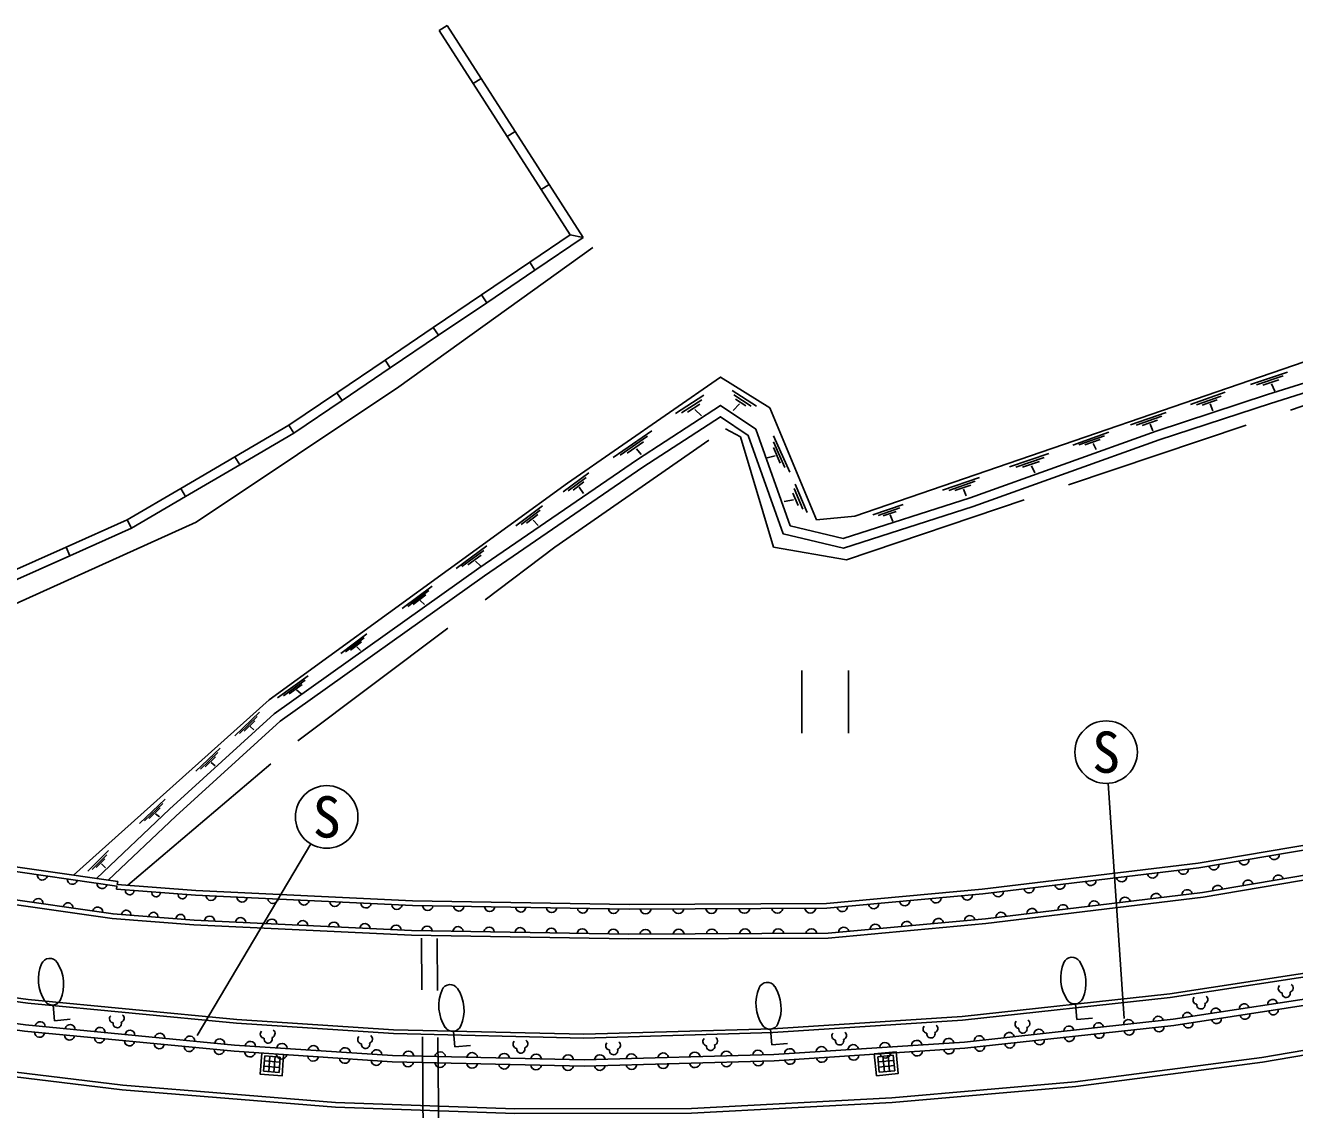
# Model space of a CAD drawing. Units: millimetres, scale not verified. Extents: x 40000 to 680000, y 20000 to 380000.
# Drawn here: x 307607 to 348218, y 272963 to 307637 of the extents above; entities that cross this region are included whole.
import ezdxf
from ezdxf.enums import TextEntityAlignment as Align

# ---------------------------------------------------------------- set-up
doc = ezdxf.new("R2010")
doc.units = ezdxf.units.MM
doc.header["$LTSCALE"] = 1000
doc.linetypes.add('CHAIN', pattern=[18.5, 12, -1.5, 3.5, -1.5])
doc.linetypes.add('DASHED', pattern=[7.5, 6, -1.5])
for name, color, linetype, lineweight in [('M-BGD', 7, 'Continuous', 25), ('M-BGD-EXST', 7, 'Continuous', 25), ('M-BMK', 2, 'CHAIN', 13), ('M-STR-STRC', 7, 'Continuous', 25)]:
    doc.layers.add(name, color=color, linetype=linetype, lineweight=lineweight)
doc.styles.add('ＭＳ ゴシック', font='')
doc.styles.get('ＭＳ ゴシック').set_extended_font_data('MS Gothic')

msp = doc.modelspace()

# ---------------------------------------------------------------- linework, layer by layer
at = {"layer": 'M-BGD'}
for p, q in [((320849, 307475), (321101, 307637)), ((321937, 305780), (320849, 307475)), ((322189, 305942), (321101, 307637)), ((321937, 305780), (322189, 305942)), ((323278, 304247), (322189, 305942)), ((323025, 304085), (321937, 305780)), ((323025, 304085), (323278, 304247)), ((324366, 302552), (323278, 304247)), ((324113, 302390), (323025, 304085)), ((324113, 302390), (324366, 302552)), ((324113, 302390), (325043, 300942)), ((325454, 300857), (324366, 302552)), ((323743, 300062), (325043, 300942)), ((325043, 300942), (325454, 300857)), ((323911, 299813), (325454, 300857)), ((322200, 299018), (323743, 300062)), ((322369, 298769), (323911, 299813)), ((323743, 300062), (323911, 299813)), ((320658, 297974), (322200, 299018)), ((322200, 299018), (322369, 298769)), ((320826, 297725), (322369, 298769)), ((319115, 296930), (320658, 297974)), ((319283, 296681), (320826, 297725)), ((320658, 297974), (320826, 297725)), ((317573, 295885), (319115, 296930)), ((319115, 296930), (319283, 296681)), ((317741, 295637), (319283, 296681)), ((346802, 296149), (347987, 296551)), ((347003, 296138), (347850, 296425)), ((347204, 296128), (347712, 296300)), ((347479, 296169), (347584, 295942)), ((317573, 295885), (316038, 294847)), ((317573, 295885), (317741, 295637)), ((328410, 295223), (329313, 295814)), ((328603, 295246), (329248, 295667)), ((330226, 295960), (330997, 295457)), ((330276, 295824), (330827, 295464)), ((330327, 295687), (330657, 295472)), ((344889, 295515), (345999, 295907)), ((345074, 295503), (345867, 295783)), ((345259, 295492), (345735, 295660)), ((316198, 294593), (317741, 295637)), ((328796, 295268), (329183, 295521)), ((329031, 295354), (329243, 295147)), ((330452, 295537), (330253, 295322)), ((342966, 294861), (344113, 295260)), ((345515, 295531), (345604, 295306)), ((314314, 293840), (316038, 294847)), ((316038, 294847), (316198, 294593)), ((343153, 294852), (343972, 295137)), ((343340, 294844), (343832, 295015)), ((343601, 294886), (343679, 294667)), ((314466, 293581), (316198, 294593)), ((326418, 293823), (327647, 294671)), ((326640, 293889), (327518, 294495)), ((331543, 294507), (332063, 293349)), ((341121, 294216), (342273, 294632)), ((341314, 294218), (342137, 294515)), ((326863, 293955), (327389, 294319)), ((327157, 294100), (327313, 293917)), ((331539, 294134), (331761, 293638)), ((331541, 294321), (331912, 293494)), ((341507, 294219), (342001, 294397)), ((341773, 294270), (341868, 294076)), ((312581, 292828), (314314, 293840)), ((314314, 293840), (314466, 293581)), ((331599, 293872), (331345, 293802)), ((339093, 293515), (340353, 293946)), ((339303, 293510), (340203, 293818)), ((339512, 293505), (340053, 293689)), ((312733, 292569), (314466, 293581)), ((324818, 292725), (325631, 293328)), ((339802, 293552), (339902, 293330)), ((312581, 292828), (310863, 291825)), ((312581, 292828), (312733, 292569)), ((324974, 292751), (325555, 293181)), ((325130, 292776), (325479, 293035)), ((325331, 292865), (325465, 292664)), ((332202, 292822), (332478, 292169)), ((332238, 292970), (332625, 292056)), ((336956, 292771), (338139, 293182)), ((337153, 292766), (337998, 293060)), ((337350, 292762), (337857, 292938)), ((337622, 292808), (337714, 292597)), ((311000, 291557), (312733, 292569)), ((332188, 292467), (331884, 292410)), ((332166, 292675), (332332, 292283)), ((323295, 291637), (324156, 292276)), ((323466, 291676), (324081, 292133)), ((334723, 291983), (335695, 292317)), ((334888, 291967), (335583, 292205)), ((335053, 291951), (335470, 292094)), ((308911, 290952), (310863, 291825)), ((310863, 291825), (311000, 291557)), ((323637, 291716), (324006, 291990)), ((323853, 291818), (324013, 291645)), ((335279, 291980), (335367, 291767)), ((309034, 290678), (311000, 291557)), ((306945, 290073), (308911, 290952)), ((308911, 290952), (309034, 290678)), ((321386, 290271), (322373, 290990)), ((321576, 290327), (322281, 290841)), ((307068, 289799), (309034, 290678)), ((321765, 290383), (322188, 290691)), ((322009, 290506), (322170, 290350)), ((319663, 288989), (320618, 289699)), ((319839, 289053), (320520, 289560)), ((320014, 289117), (320423, 289421)), ((320244, 289245), (320373, 289120)), ((317700, 287545), (318535, 288174)), ((317854, 287599), (318451, 288048)), ((318008, 287653), (318366, 287923)), ((318211, 287764), (318327, 287646)), ((315679, 286133), (316651, 286833)), ((315863, 286196), (316557, 286696)), ((316047, 286259), (316463, 286559)), ((316285, 286384), (316436, 286262)), ((314311, 284916), (315102, 285673)), ((314459, 284993), (315025, 285534)), ((314608, 285070), (314947, 285394)), ((314801, 285211), (314920, 285107)), ((313060, 283782), (313837, 284521)), ((313210, 283855), (313765, 284383)), ((313359, 283928), (313692, 284245)), ((313551, 284064), (313679, 283956)), ((311258, 282112), (312083, 282891)), ((311414, 282194), (312004, 282751)), ((311571, 282277), (311924, 282611)), ((311773, 282425), (311901, 282329)), ((310538, 280111), (298126, 281890)), ((309608, 280589), (310263, 281247)), ((309741, 280646), (310209, 281116)), ((310411, 279220), (298011, 280997)), ((309874, 280704), (310154, 280986)), ((310040, 280820), (310170, 280698)), ((310560, 280260), (310546, 280163)), ((310524, 280014), (310538, 280111)), ((315229, 274187), (315267, 274683)), ((315267, 274683), (315763, 274645)), ((315432, 274670), (315395, 274174)), ((315598, 274658), (315560, 274161)), ((315763, 274645), (315726, 274149)), ((335377, 274702), (334879, 274655)), ((334879, 274655), (334926, 274157)), ((334895, 274489), (335393, 274536)), ((335045, 274670), (335092, 274172)), ((335211, 274686), (335258, 274188)), ((335424, 274204), (335377, 274702)), ((315726, 274149), (315229, 274187)), ((315242, 274352), (315738, 274314)), ((315254, 274518), (315751, 274480)), ((334911, 274323), (335408, 274370)), ((334926, 274157), (335424, 274204))]:
    msp.add_line(p, q, dxfattribs=at)
at = {"layer": 'M-BGD', "linetype": 'DASHED'}
for p, q in [((320420, 261794), (320283, 278451)), ((320920, 261772), (320782, 278433))]:
    msp.add_line(p, q, dxfattribs=at)
at = {"layer": 'M-BGD'}
for points in [[(309147, 280462), (315402, 286063), (324954, 292997), (329845, 296389), (331426, 295401), (332925, 291827), (334144, 291943), (351346, 297847), (361252, 302244), (368491, 304295), (369726, 304048), (374864, 289596), (374395, 289299), (369059, 303776)], [(293647, 282854), (299293, 286912), (301133, 286788), (305720, 288434), (313075, 291750), (319561, 296082), (325761, 300530)], [(309878, 280357), (312213, 282567), (315571, 285617), (322120, 290282), (327194, 293755), (329848, 295482), (330980, 294720), (332079, 291636), (333773, 291232), (337836, 292533), (343789, 294665), (347354, 295833), (350109, 296697)], [(310257, 280303), (312417, 282347), (315760, 285383), (322292, 290036), (327361, 293505), (329846, 295123), (330731, 294526), (331851, 291382), (333785, 290921), (337932, 292249), (343886, 294382), (347446, 295547), (349810, 296289)], [(310560, 280260), (298145, 282039), (296181, 282264), (282507, 285449)], [(310389, 279072), (297992, 280848), (295976, 281080), (282235, 284281)], [(354392, 282501), (353786, 282366), (351882, 281988), (345133, 280846), (338224, 280010), (333243, 279550), (326923, 279526), (319994, 279639), (313062, 279973), (310546, 280163)], [(351909, 281841), (345155, 280697), (338240, 279861), (333250, 279400), (326922, 279376), (319989, 279489), (313053, 279823), (310524, 280014)], [(354631, 281427), (354013, 281289), (352081, 280906), (345291, 279757), (338341, 278916), (333296, 278451), (326916, 278426), (319958, 278539), (312994, 278875), (310389, 279072)], [(352054, 281054), (345270, 279905), (338325, 279065), (333289, 278601), (326917, 278576), (319963, 278689), (313004, 279025), (310401, 279221)], [(352109, 277813), (349669, 277380), (344241, 276544), (337591, 275823), (331522, 275427), (325480, 275252), (319383, 275393), (314358, 275727), (307687, 276367), (302870, 277026), (298038, 277940)], [(352088, 277931), (349650, 277498), (344225, 276663), (337581, 275942), (331517, 275547), (325479, 275372), (319388, 275513), (314368, 275846), (307701, 276487), (302889, 277145), (298060, 278058)], [(352267, 276927), (349817, 276492), (344358, 275651), (337669, 274926), (331565, 274528), (325482, 274352), (319342, 274494), (314286, 274830), (307583, 275473), (302725, 276138), (297870, 277055)], [(352232, 277124), (349784, 276689), (344332, 275850), (337652, 275125), (331555, 274727), (325482, 274552), (319351, 274694), (314302, 275029), (307606, 275672), (302757, 276335), (297908, 277252)], [(315870, 274724), (315818, 274042), (315122, 274094), (315173, 274771)]]:
    msp.add_lwpolyline(points, dxfattribs=at)
at = {"layer": 'M-BGD', "linetype": 'DASHED'}
msp.add_lwpolyline([(310882, 280138), (316328, 284755), (324552, 290946), (330010, 294738), (330486, 294481), (331549, 290946), (333875, 290543), (349573, 295837), (351697, 289591), (354804, 282488)], dxfattribs=at)
at = {"layer": 'M-BGD'}
msp.add_lwpolyline([(334836, 274048), (334770, 274745), (335467, 274811), (335533, 274114)], close=True, dxfattribs=at)
for centre, radius, start, end in [((347565, 281119), 164, 194.3996, 4.8172), ((344659, 280654), 167, 192.6387, 1.1573), ((345635, 280792), 164, 194.3996, 4.8172), ((346600, 280956), 164, 194.3996, 4.8172), ((308153, 280464), 161, 175.8085, 347.882), ((309108, 280327), 161, 175.8095, 347.8806), ((341696, 280295), 167, 192.6413, 1.1563), ((342683, 280415), 167, 192.6395, 1.1582), ((343671, 280534), 167, 192.6394, 1.1582), ((346726, 280137), 164, 14.6486, 184.5687), ((347695, 280301), 164, 14.6506, 184.5668), ((310062, 280191), 161, 175.8088, 347.88), ((310945, 279974), 141, 172.095, 359.2738), ((311788, 279910), 141, 172.0951, 359.2717), ((312631, 279846), 141, 172.0937, 359.2748), ((337740, 279832), 168, 191.4194, 359.1167), ((338732, 279937), 167, 192.6394, 1.1582), ((339720, 280056), 167, 192.6386, 1.1591), ((340708, 280176), 167, 192.6395, 1.1564), ((343784, 279708), 168, 12.8873, 180.91), ((344776, 279828), 168, 12.8872, 180.91), ((345757, 279973), 164, 14.6494, 184.5661), ((308016, 279552), 161, 355.7043, 167.9814), ((308970, 279416), 161, 355.7039, 167.9818), ((309923, 279279), 161, 355.7036, 167.9838), ((313549, 279816), 166, 182.8026, 351.6725), ((314540, 279768), 166, 182.8005, 351.6747), ((315531, 279720), 166, 182.8023, 351.6728), ((316522, 279672), 166, 182.8026, 351.6725), ((317512, 279624), 166, 182.8007, 351.6744), ((318503, 279577), 166, 182.8026, 351.6725), ((319494, 279529), 166, 182.8034, 351.6719), ((320484, 279497), 166, 184.5494, 353.5782), ((321475, 279480), 166, 184.55, 353.5795), ((322465, 279464), 166, 184.5494, 353.5782), ((323455, 279448), 166, 184.5494, 353.5782), ((324446, 279432), 166, 184.5475, 353.5801), ((333748, 279464), 168, 191.4194, 359.1167), ((334746, 279556), 168, 191.4194, 359.1167), ((335744, 279648), 168, 191.4194, 359.1167), ((336742, 279740), 168, 191.4185, 359.1175), ((340807, 279348), 168, 12.8872, 180.91), ((341800, 279468), 168, 12.8881, 180.9091), ((342792, 279588), 168, 12.8881, 180.9091), ((310835, 279194), 145, 353.7538, 177.613), ((311703, 279128), 145, 353.7523, 177.6161), ((312570, 279063), 145, 353.7538, 177.613), ((313500, 278984), 167, 2.9942, 171.4801), ((314494, 278936), 167, 2.9939, 171.4804), ((315488, 278888), 167, 2.995, 171.4795), ((316483, 278840), 167, 2.9969, 171.4776), ((325436, 279416), 166, 184.5502, 353.5775), ((326427, 279400), 166, 184.5494, 353.5782), ((327449, 279406), 178, 189.2792, 351.1716), ((328504, 279410), 178, 189.2818, 351.1691), ((329559, 279414), 178, 189.28, 351.171), ((330613, 279418), 178, 189.2807, 351.1717), ((331668, 279422), 178, 189.28, 351.171), ((332723, 279426), 178, 189.2807, 351.1717), ((336816, 278906), 170, 11.9467, 178.5889), ((337823, 278999), 170, 11.9477, 178.5896), ((338823, 279108), 168, 12.8872, 180.91), ((339815, 279228), 168, 12.8872, 180.91), ((317477, 278792), 167, 2.9967, 171.4795), ((318471, 278744), 167, 2.9958, 171.4802), ((319465, 278696), 167, 2.9958, 171.4802), ((320459, 278665), 166, 4.7216, 173.4073), ((321453, 278648), 166, 4.7216, 173.4073), ((322446, 278632), 166, 4.7197, 173.4092), ((323440, 278616), 166, 4.7199, 173.4073), ((324433, 278600), 166, 4.7199, 173.4073), ((325426, 278583), 166, 4.7197, 173.4075), ((326420, 278567), 166, 4.7208, 173.4067), ((327448, 278548), 179, 9.6655, 170.7862), ((328510, 278552), 179, 9.6657, 170.7861), ((329572, 278557), 179, 9.6659, 170.7842), ((330634, 278561), 179, 9.6659, 170.7842), ((331696, 278565), 179, 9.6657, 170.7861), ((332758, 278569), 179, 9.6657, 170.7861), ((333794, 278627), 170, 11.9467, 178.5889), ((334801, 278720), 170, 11.9477, 178.5896), ((335809, 278813), 170, 11.9459, 178.5897), ((345695, 276056), 153, 9.9737, 187.5277), ((346604, 276196), 153, 9.9747, 187.5266), ((347513, 276336), 153, 9.9738, 187.5275), ((347542, 276145), 154, 190.044, 7.4576), ((308083, 275616), 160, 358.2654, 170.765), ((342901, 275684), 160, 9.8757, 182.5036), ((343856, 275788), 160, 9.8757, 182.5036), ((344787, 275916), 153, 9.9737, 187.5277), ((345722, 275865), 154, 190.0459, 7.4575), ((346632, 276005), 154, 190.0459, 7.4575), ((308063, 275438), 161, 178.3246, 350.7059), ((309020, 275346), 161, 178.3227, 350.7078), ((309040, 275524), 160, 358.2652, 170.7669), ((309996, 275432), 160, 358.2654, 170.765), ((310953, 275340), 160, 358.2654, 170.765), ((311909, 275248), 160, 358.2635, 170.7668), ((339084, 275270), 160, 9.8766, 182.5008), ((340039, 275374), 160, 9.8765, 182.5027), ((340993, 275477), 160, 9.8765, 182.5027), ((341947, 275581), 160, 9.8776, 182.5017), ((341968, 275403), 160, 189.951, 2.4289), ((342923, 275506), 160, 189.9511, 2.427), ((343879, 275610), 160, 189.951, 2.4289), ((344812, 275725), 154, 190.0432, 7.4585), ((309978, 275254), 161, 178.3227, 350.7078), ((310935, 275162), 161, 178.3242, 350.7063), ((311893, 275070), 161, 178.3242, 350.7063), ((312850, 274978), 161, 178.3242, 350.7063), ((312866, 275156), 160, 358.2654, 170.765), ((313823, 275064), 160, 358.2652, 170.7669), ((314805, 274976), 170, 2.9133, 169.4858), ((315815, 274909), 170, 2.9149, 169.4858), ((316825, 274841), 170, 2.9133, 169.4858), ((317835, 274774), 170, 2.9133, 169.4858), ((333081, 274806), 171, 10.7875, 176.6795), ((334097, 274872), 171, 10.7875, 176.6795), ((335113, 274938), 171, 10.7884, 176.6787), ((336129, 275005), 171, 10.7876, 176.6777), ((337145, 275071), 171, 10.7885, 176.6769), ((338130, 275167), 160, 9.8776, 182.5017), ((338146, 274988), 160, 189.951, 2.4289), ((339101, 275092), 160, 189.951, 2.4289), ((340057, 275195), 160, 189.9511, 2.427), ((341012, 275299), 160, 189.951, 2.4289), ((313808, 274886), 161, 178.3224, 350.7081), ((314793, 274816), 170, 182.995, 349.4038), ((315804, 274749), 170, 182.9934, 349.4054), ((316815, 274682), 170, 182.9958, 349.4049), ((317827, 274615), 170, 182.9961, 349.4029), ((318838, 274547), 170, 182.9942, 349.4048), ((318845, 274707), 170, 2.9133, 169.4858), ((319862, 274660), 172, 5.9387, 171.4137), ((320883, 274636), 172, 5.9387, 171.4137), ((321905, 274613), 172, 5.9387, 171.4137), ((322927, 274589), 172, 5.9385, 171.4139), ((323949, 274566), 172, 5.9385, 171.4139), ((324970, 274542), 172, 5.9376, 171.4145), ((325988, 274547), 170, 8.4004, 174.9087), ((327001, 274576), 170, 8.4003, 174.9105), ((328013, 274605), 170, 8.3985, 174.9106), ((329025, 274634), 170, 8.4004, 174.9087), ((330038, 274664), 170, 8.4012, 174.9097), ((331050, 274693), 170, 8.3995, 174.9097), ((332065, 274740), 171, 10.7884, 176.6787), ((332072, 274582), 171, 190.8622, 356.6033), ((333090, 274648), 171, 190.8622, 356.6032), ((334107, 274715), 171, 190.8622, 356.6032), ((335124, 274781), 171, 190.8595, 356.606), ((336142, 274848), 171, 190.8595, 356.606), ((337159, 274914), 171, 190.8612, 356.6059), ((319855, 274504), 172, 186.0281, 351.3255), ((320878, 274480), 172, 186.0256, 351.3261), ((321901, 274457), 172, 186.0265, 351.3255), ((322924, 274433), 172, 186.0256, 351.3261), ((323948, 274409), 172, 186.0281, 351.3255), ((324971, 274386), 172, 186.0256, 351.3261), ((325988, 274387), 170, 188.4838, 354.8268), ((327002, 274416), 170, 188.4838, 354.8268), ((328016, 274445), 170, 188.4811, 354.8277), ((329030, 274475), 170, 188.4839, 354.825), ((330044, 274504), 170, 188.4839, 354.825), ((331057, 274533), 170, 188.4828, 354.8277)]:
    msp.add_arc(centre, radius, start, end, dxfattribs=at)
at = {"layer": 'M-BGD-EXST'}
for p, q in [((332448, 287004), (332448, 285004)), ((333948, 287004), (333948, 285004)), ((342255, 283398), (342766, 275878)), ((313099, 275329), (316739, 281464)), ((308494, 276305), (308538, 275806)), ((341205, 276342), (341249, 275844)), ((308538, 275806), (309036, 275851)), ((341249, 275844), (341747, 275888)), ((321305, 275466), (321350, 274968)), ((331451, 275536), (331495, 275038)), ((321350, 274968), (321848, 275012)), ((331495, 275038), (331993, 275082))]:
    msp.add_line(p, q, dxfattribs=at)
for centre in [(342187, 284395), (317249, 282324)]:
    msp.add_circle(centre, 1000, dxfattribs=at)
for centre, radius, start, end in [((308386, 277516), 283, 33.133, 156.988), ((341098, 277554), 283, 33.133, 156.988), ((309291, 277128), 1268, 156.811, 213.31), ((307556, 276974), 1275, 336.988, 33.133), ((342002, 277166), 1268, 156.811, 213.31), ((340268, 277012), 1275, 336.988, 33.133), ((331344, 276748), 283, 33.133, 156.988), ((322103, 276290), 1268, 156.811, 213.31), ((321198, 276678), 283, 33.133, 156.988), ((320368, 276136), 1275, 336.988, 33.133), ((332248, 276360), 1268, 156.811, 213.31), ((330514, 276206), 1275, 336.988, 33.133), ((345105, 276467), 136, 135.6607, 262.5339), ((345305, 276485), 136, 287.5896, 54.46), ((347833, 276836), 136, 135.6652, 262.5288), ((347948, 276681), 133, 171.3752, 18.7457), ((348033, 276853), 136, 287.5913, 54.4588), ((308469, 276587), 283, 213.133, 336.988), ((341180, 276624), 283, 213.133, 336.988), ((345219, 276313), 133, 171.3752, 18.7457), ((310434, 275869), 136, 135.6607, 262.5339), ((310548, 275714), 133, 171.3742, 18.7468), ((310633, 275887), 136, 287.5871, 54.4603), ((339409, 275697), 136, 135.661, 262.5313), ((339608, 275715), 136, 287.5896, 54.46), ((315259, 275378), 136, 135.6607, 262.5339), ((315459, 275396), 136, 287.5871, 54.4603), ((321281, 275749), 283, 213.133, 336.988), ((331426, 275818), 283, 213.133, 336.988), ((333546, 275316), 136, 135.664, 262.5306), ((333745, 275334), 136, 287.5896, 54.46), ((336466, 275540), 136, 135.661, 262.5313), ((336580, 275386), 133, 171.3752, 18.7457), ((336665, 275558), 136, 287.5896, 54.46), ((339523, 275542), 133, 171.3752, 18.7457), ((315374, 275223), 133, 171.3742, 18.7468), ((318377, 275203), 136, 135.6619, 262.5322), ((318491, 275049), 133, 171.3742, 18.7468), ((318576, 275221), 136, 287.5888, 54.4591), ((323345, 275054), 136, 135.664, 262.5306), ((323460, 274900), 133, 171.3752, 18.7457), ((323545, 275072), 136, 287.5896, 54.46), ((326313, 275005), 136, 135.6607, 262.5339), ((326512, 275023), 136, 287.5871, 54.4603), ((329420, 275142), 136, 135.6607, 262.5339), ((329534, 274987), 133, 171.3742, 18.7468), ((329619, 275159), 136, 287.5871, 54.4603), ((333660, 275162), 133, 171.3752, 18.7457), ((326427, 274851), 133, 171.3742, 18.7468)]:
    msp.add_arc(centre, radius, start, end, dxfattribs=at)
at = {"layer": 'M-BMK'}
msp.add_arc((325715, 420365), 150392, 256.77331, 282.39188, dxfattribs=at)
at = {"layer": 'M-STR-STRC'}
for points in [[(317534, 273194), (323269, 272987), (328916, 273003), (335332, 273339), (341198, 273856), (347171, 274634), (353110, 275644), (359323, 276952), (364840, 278420), (370926, 280229), (376836, 282293), (383097, 284810), (392489, 289040), (403593, 294076), (412579, 298154)], [(317526, 273044), (323266, 272837), (328920, 272853), (335343, 273190), (341214, 273707), (347193, 274485), (353138, 275496), (359358, 276807), (364880, 278276), (370972, 280087), (376888, 282152), (383156, 284672), (392551, 288904), (403655, 293940), (412641, 298018)], [(246769, 283900), (252904, 283545), (258329, 283057), (264773, 282238), (270702, 281299), (276384, 280183), (281984, 278981), (287199, 277752), (292999, 276448), (299184, 275224), (303757, 274438), (310709, 273599), (317526, 273044)], [(246776, 284050), (252915, 283694), (258345, 283206), (264794, 282387), (270728, 281446), (276414, 280330), (282017, 279127), (287233, 277898), (293030, 276595), (299212, 275372), (303779, 274587), (310724, 273748), (317534, 273194)]]:
    msp.add_lwpolyline(points, dxfattribs=at)

# ---------------------------------------------------------------- texts
at = {"layer": 'M-BGD-EXST', "style": 'ＭＳ ゴシック'}
for p in [(342187, 284395), (317249, 282324)]:
    msp.add_text('S', height=1320, dxfattribs=at).set_placement(p, align=Align.MIDDLE_CENTER)

doc.saveas('drawing.dxf')
